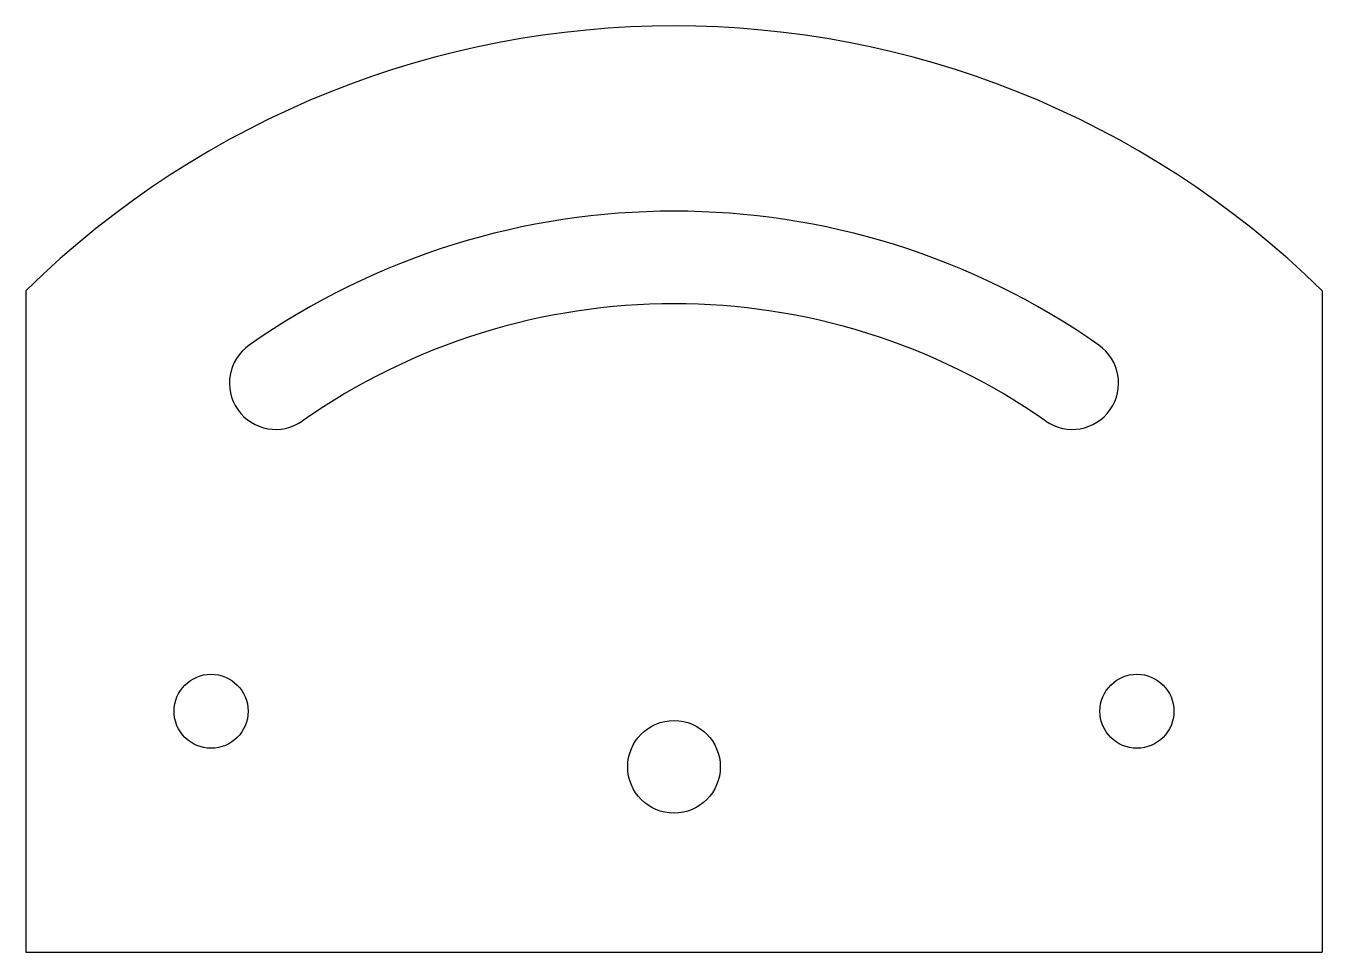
# Model space of a CAD drawing. Extents: x 2946.3 to 3016.3, y 547.2 to 597.2.
import ezdxf

# ---------------------------------------------------------------- set-up
doc = ezdxf.new("R2010")
doc.units = 0
doc.layers.get('0').update_dxf_attribs({"linetype": 'CONTINUOUS'})

msp = doc.modelspace()

# ---------------------------------------------------------------- linework, layer by layer
for p, q in [((2946.336, 582.922), (2946.336, 547.215)), ((3016.336, 582.922), (3016.336, 547.215)), ((2946.336, 547.215), (2981.336, 547.215)), ((2981.336, 547.215), (3016.336, 547.215))]:
    msp.add_line(p, q)
for centre, radius in [((2956.336, 560.215), 2), ((3006.336, 560.215), 2), ((2981.336, 557.215), 2.5)]:
    msp.add_circle(centre, radius)
for centre, radius, start, end in [((2981.336, 547.215), 50, 45.573, 134.427), ((2981.336, 547.215), 40, 55, 125), ((2981.336, 547.215), 35, 55, 125), ((2959.827, 577.933), 2.5, 125, 305), ((3002.845, 577.933), 2.5, 235, 55)]:
    msp.add_arc(centre, radius, start, end)

doc.saveas('drawing.dxf')
